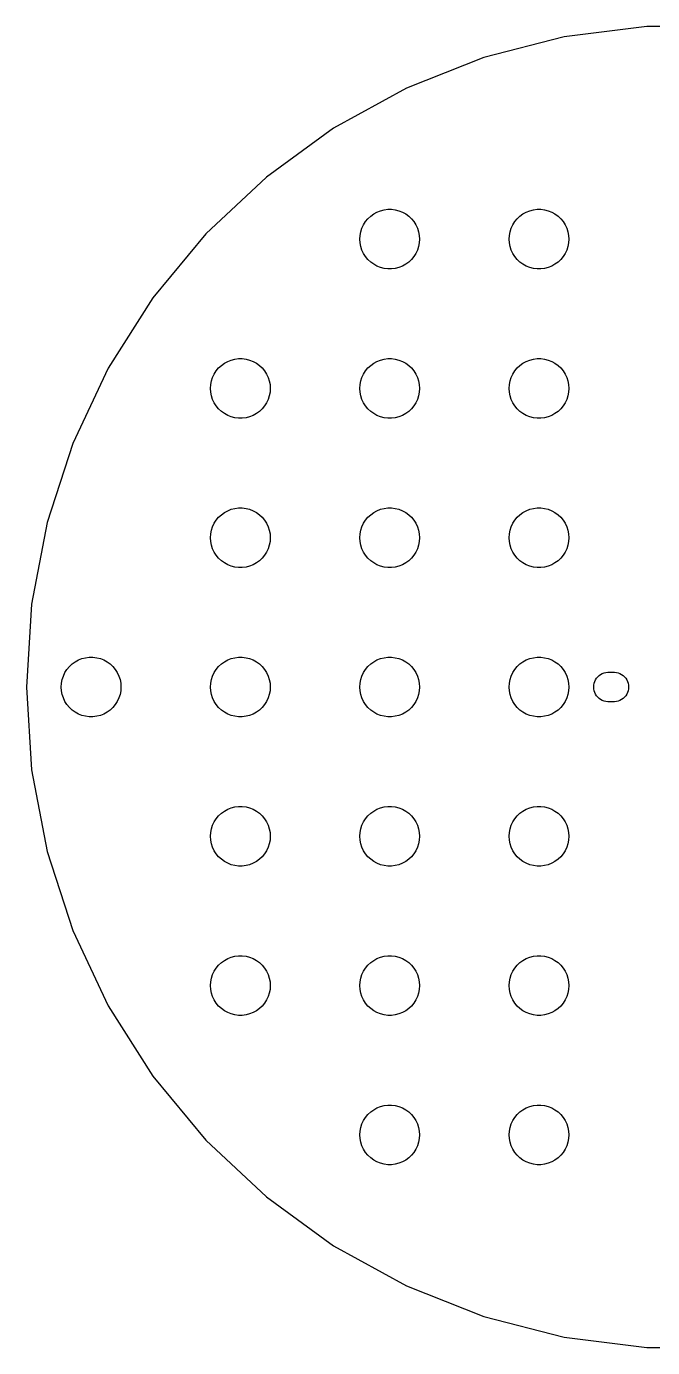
# Model space of a CAD drawing. Header units: metres. Extents: x -66 to 66, y -66 to 66.
# Drawn here: x -66.5 to -3.6, y -66.4 to 66.4 of the extents above; entities that cross this region are included whole.
import ezdxf

# ---------------------------------------------------------------- set-up
doc = ezdxf.new("R2010")
doc.units = ezdxf.units.M

msp = doc.modelspace()

# ---------------------------------------------------------------- linework, layer by layer
for p, q in [((-4.17557, 66.3688), (-12.4608, 65.3221)), ((4.17557, 66.3688), (-4.17557, 66.3688)), ((-12.4608, 65.3221), (-20.5496, 63.2453)), ((-20.5496, 63.2453), (-28.3143, 60.171)), ((-28.3143, 60.171), (-35.6325, 56.1478)), ((-35.6325, 56.1478), (-42.3887, 51.2391)), ((-42.3887, 51.2391), (-48.4764, 45.5224)), ((-31.2773, 47.7145), (-30.927, 47.8532)), ((-30.927, 47.8532), (-30.5621, 47.9469)), ((-30.5621, 47.9469), (-30.1884, 47.9941)), ((-30.1884, 47.9941), (-29.8116, 47.9941)), ((-29.8116, 47.9941), (-29.4379, 47.9469)), ((-29.4379, 47.9469), (-29.0729, 47.8532)), ((-29.0729, 47.8532), (-28.7227, 47.7145)), ((-16.2773, 47.7145), (-15.927, 47.8532)), ((-15.927, 47.8532), (-15.5621, 47.9469)), ((-15.5621, 47.9469), (-15.1884, 47.9941)), ((-15.1884, 47.9941), (-14.8116, 47.9941)), ((-14.8116, 47.9941), (-14.4379, 47.9469)), ((-14.4379, 47.9469), (-14.0729, 47.8532)), ((-14.0729, 47.8532), (-13.7227, 47.7145)), ((-32.6289, 46.4453), (-32.427, 46.7634)), ((-32.427, 46.7634), (-32.1869, 47.0536)), ((-32.1869, 47.0536), (-31.9123, 47.3115)), ((-31.9123, 47.3115), (-31.6075, 47.533)), ((-31.6075, 47.533), (-31.2773, 47.7145)), ((-28.7227, 47.7145), (-28.3925, 47.533)), ((-28.3925, 47.533), (-28.0877, 47.3115)), ((-28.0877, 47.3115), (-27.8131, 47.0536)), ((-27.8131, 47.0536), (-27.5729, 46.7634)), ((-27.5729, 46.7634), (-27.3711, 46.4453)), ((-17.6289, 46.4453), (-17.427, 46.7634)), ((-17.427, 46.7634), (-17.1869, 47.0536)), ((-17.1869, 47.0536), (-16.9123, 47.3115)), ((-16.9123, 47.3115), (-16.6075, 47.533)), ((-16.6075, 47.533), (-16.2773, 47.7145)), ((-13.7227, 47.7145), (-13.3925, 47.533)), ((-13.3925, 47.533), (-13.0877, 47.3115)), ((-13.0877, 47.3115), (-12.8131, 47.0536)), ((-12.8131, 47.0536), (-12.5729, 46.7634)), ((-12.5729, 46.7634), (-12.3711, 46.4453)), ((-48.4764, 45.5224), (-53.7996, 39.0877)), ((-33, 45), (-32.9763, 45.376)), ((-32.9763, 45.376), (-32.9057, 45.7461)), ((-32.9057, 45.7461), (-32.7893, 46.1044)), ((-32.7893, 46.1044), (-32.6289, 46.4453)), ((-27.3711, 46.4453), (-27.2107, 46.1044)), ((-27.2107, 46.1044), (-27.0942, 45.7461)), ((-27.0942, 45.7461), (-27.0237, 45.376)), ((-27.0237, 45.376), (-27, 45)), ((-18, 45), (-17.9763, 45.376)), ((-17.9763, 45.376), (-17.9057, 45.7461)), ((-17.9057, 45.7461), (-17.7893, 46.1044)), ((-17.7893, 46.1044), (-17.6289, 46.4453)), ((-12.3711, 46.4453), (-12.2107, 46.1044)), ((-12.2107, 46.1044), (-12.0942, 45.7461)), ((-12.0942, 45.7461), (-12.0237, 45.376)), ((-12.0237, 45.376), (-12, 45)), ((-32.9763, 44.624), (-33, 45)), ((-32.9057, 44.2539), (-32.9763, 44.624)), ((-32.7893, 43.8956), (-32.9057, 44.2539)), ((-32.6289, 43.5547), (-32.7893, 43.8956)), ((-27.2107, 43.8956), (-27.3711, 43.5547)), ((-27.0942, 44.2539), (-27.2107, 43.8956)), ((-27.0237, 44.624), (-27.0942, 44.2539)), ((-27, 45), (-27.0237, 44.624)), ((-17.9763, 44.624), (-18, 45)), ((-17.9057, 44.2539), (-17.9763, 44.624)), ((-17.7893, 43.8956), (-17.9057, 44.2539)), ((-17.6289, 43.5547), (-17.7893, 43.8956)), ((-12.2107, 43.8956), (-12.3711, 43.5547)), ((-12.0942, 44.2539), (-12.2107, 43.8956)), ((-12.0237, 44.624), (-12.0942, 44.2539)), ((-12, 45), (-12.0237, 44.624)), ((-32.427, 43.2366), (-32.6289, 43.5547)), ((-32.1869, 42.9464), (-32.427, 43.2366)), ((-31.9123, 42.6885), (-32.1869, 42.9464)), ((-31.6075, 42.467), (-31.9123, 42.6885)), ((-28.0877, 42.6885), (-28.3925, 42.467)), ((-27.8131, 42.9464), (-28.0877, 42.6885)), ((-27.5729, 43.2366), (-27.8131, 42.9464)), ((-27.3711, 43.5547), (-27.5729, 43.2366)), ((-17.427, 43.2366), (-17.6289, 43.5547)), ((-17.1869, 42.9464), (-17.427, 43.2366)), ((-16.9123, 42.6885), (-17.1869, 42.9464)), ((-16.6075, 42.467), (-16.9123, 42.6885)), ((-13.0877, 42.6885), (-13.3925, 42.467)), ((-12.8131, 42.9464), (-13.0877, 42.6885)), ((-12.5729, 43.2366), (-12.8131, 42.9464)), ((-12.3711, 43.5547), (-12.5729, 43.2366)), ((-31.2773, 42.2855), (-31.6075, 42.467)), ((-30.927, 42.1468), (-31.2773, 42.2855)), ((-30.5621, 42.0531), (-30.927, 42.1468)), ((-30.1884, 42.0059), (-30.5621, 42.0531)), ((-29.8116, 42.0059), (-30.1884, 42.0059)), ((-29.4379, 42.0531), (-29.8116, 42.0059)), ((-29.0729, 42.1468), (-29.4379, 42.0531)), ((-28.7227, 42.2855), (-29.0729, 42.1468)), ((-28.3925, 42.467), (-28.7227, 42.2855)), ((-16.2773, 42.2855), (-16.6075, 42.467)), ((-15.927, 42.1468), (-16.2773, 42.2855)), ((-15.5621, 42.0531), (-15.927, 42.1468)), ((-15.1884, 42.0059), (-15.5621, 42.0531)), ((-14.8116, 42.0059), (-15.1884, 42.0059)), ((-14.4379, 42.0531), (-14.8116, 42.0059)), ((-14.0729, 42.1468), (-14.4379, 42.0531)), ((-13.7227, 42.2855), (-14.0729, 42.1468)), ((-13.3925, 42.467), (-13.7227, 42.2855)), ((-53.7996, 39.0877), (-58.2744, 32.0366)), ((-58.2744, 32.0366), (-61.8301, 24.4803)), ((-47.427, 31.7634), (-47.1869, 32.0536)), ((-47.1869, 32.0536), (-46.9123, 32.3115)), ((-46.9123, 32.3115), (-46.6075, 32.533)), ((-46.6075, 32.533), (-46.2773, 32.7145)), ((-46.2773, 32.7145), (-45.927, 32.8532)), ((-45.927, 32.8532), (-45.5621, 32.9469)), ((-45.5621, 32.9469), (-45.1884, 32.9941)), ((-45.1884, 32.9941), (-44.8116, 32.9941)), ((-44.8116, 32.9941), (-44.4379, 32.9469)), ((-44.4379, 32.9469), (-44.0729, 32.8532)), ((-44.0729, 32.8532), (-43.7227, 32.7145)), ((-43.7227, 32.7145), (-43.3925, 32.533)), ((-43.3925, 32.533), (-43.0877, 32.3115)), ((-43.0877, 32.3115), (-42.8131, 32.0536)), ((-42.8131, 32.0536), (-42.5729, 31.7634)), ((-32.427, 31.7634), (-32.1869, 32.0536)), ((-32.1869, 32.0536), (-31.9123, 32.3115)), ((-31.9123, 32.3115), (-31.6075, 32.533)), ((-31.6075, 32.533), (-31.2773, 32.7145)), ((-31.2773, 32.7145), (-30.927, 32.8532)), ((-30.927, 32.8532), (-30.5621, 32.9469)), ((-30.5621, 32.9469), (-30.1884, 32.9941)), ((-30.1884, 32.9941), (-29.8116, 32.9941)), ((-29.8116, 32.9941), (-29.4379, 32.9469)), ((-29.4379, 32.9469), (-29.0729, 32.8532)), ((-29.0729, 32.8532), (-28.7227, 32.7145)), ((-28.7227, 32.7145), (-28.3925, 32.533)), ((-28.3925, 32.533), (-28.0877, 32.3115)), ((-28.0877, 32.3115), (-27.8131, 32.0536)), ((-27.8131, 32.0536), (-27.5729, 31.7634)), ((-17.427, 31.7634), (-17.1869, 32.0536)), ((-17.1869, 32.0536), (-16.9123, 32.3115)), ((-16.9123, 32.3115), (-16.6075, 32.533)), ((-16.6075, 32.533), (-16.2773, 32.7145)), ((-16.2773, 32.7145), (-15.927, 32.8532)), ((-15.927, 32.8532), (-15.5621, 32.9469)), ((-15.5621, 32.9469), (-15.1884, 32.9941)), ((-15.1884, 32.9941), (-14.8116, 32.9941)), ((-14.8116, 32.9941), (-14.4379, 32.9469)), ((-14.4379, 32.9469), (-14.0729, 32.8532)), ((-14.0729, 32.8532), (-13.7227, 32.7145)), ((-13.7227, 32.7145), (-13.3925, 32.533)), ((-13.3925, 32.533), (-13.0877, 32.3115)), ((-13.0877, 32.3115), (-12.8131, 32.0536)), ((-12.8131, 32.0536), (-12.5729, 31.7634)), ((-47.9763, 30.376), (-47.9057, 30.7461)), ((-47.9057, 30.7461), (-47.7893, 31.1044)), ((-47.7893, 31.1044), (-47.6289, 31.4453)), ((-47.6289, 31.4453), (-47.427, 31.7634)), ((-42.5729, 31.7634), (-42.3711, 31.4453)), ((-42.3711, 31.4453), (-42.2107, 31.1044)), ((-42.2107, 31.1044), (-42.0942, 30.7461)), ((-42.0942, 30.7461), (-42.0237, 30.376)), ((-32.9763, 30.376), (-32.9057, 30.7461)), ((-32.9057, 30.7461), (-32.7893, 31.1044)), ((-32.7893, 31.1044), (-32.6289, 31.4453)), ((-32.6289, 31.4453), (-32.427, 31.7634)), ((-27.5729, 31.7634), (-27.3711, 31.4453)), ((-27.3711, 31.4453), (-27.2107, 31.1044)), ((-27.2107, 31.1044), (-27.0942, 30.7461)), ((-27.0942, 30.7461), (-27.0237, 30.376)), ((-17.9763, 30.376), (-17.9057, 30.7461)), ((-17.9057, 30.7461), (-17.7893, 31.1044)), ((-17.7893, 31.1044), (-17.6289, 31.4453)), ((-17.6289, 31.4453), (-17.427, 31.7634)), ((-12.5729, 31.7634), (-12.3711, 31.4453)), ((-12.3711, 31.4453), (-12.2107, 31.1044)), ((-12.2107, 31.1044), (-12.0942, 30.7461)), ((-12.0942, 30.7461), (-12.0237, 30.376)), ((-48, 30), (-47.9763, 30.376)), ((-47.9763, 29.624), (-48, 30)), ((-47.9057, 29.2539), (-47.9763, 29.624)), ((-47.7893, 28.8956), (-47.9057, 29.2539)), ((-42.0942, 29.2539), (-42.2107, 28.8956)), ((-42.0237, 29.624), (-42.0942, 29.2539)), ((-42.0237, 30.376), (-42, 30)), ((-42, 30), (-42.0237, 29.624)), ((-33, 30), (-32.9763, 30.376)), ((-32.9763, 29.624), (-33, 30)), ((-32.9057, 29.2539), (-32.9763, 29.624)), ((-32.7893, 28.8956), (-32.9057, 29.2539)), ((-27.0942, 29.2539), (-27.2107, 28.8956)), ((-27.0237, 29.624), (-27.0942, 29.2539)), ((-27.0237, 30.376), (-27, 30)), ((-27, 30), (-27.0237, 29.624)), ((-18, 30), (-17.9763, 30.376)), ((-17.9763, 29.624), (-18, 30)), ((-17.9057, 29.2539), (-17.9763, 29.624)), ((-17.7893, 28.8956), (-17.9057, 29.2539)), ((-12.0942, 29.2539), (-12.2107, 28.8956)), ((-12.0237, 29.624), (-12.0942, 29.2539)), ((-12.0237, 30.376), (-12, 30)), ((-12, 30), (-12.0237, 29.624)), ((-47.6289, 28.5547), (-47.7893, 28.8956)), ((-47.427, 28.2366), (-47.6289, 28.5547)), ((-47.1869, 27.9464), (-47.427, 28.2366)), ((-46.9123, 27.6884), (-47.1869, 27.9464)), ((-42.8131, 27.9464), (-43.0877, 27.6884)), ((-42.5729, 28.2366), (-42.8131, 27.9464)), ((-42.3711, 28.5547), (-42.5729, 28.2366)), ((-42.2107, 28.8956), (-42.3711, 28.5547)), ((-32.6289, 28.5547), (-32.7893, 28.8956)), ((-32.427, 28.2366), (-32.6289, 28.5547)), ((-32.1869, 27.9464), (-32.427, 28.2366)), ((-31.9123, 27.6884), (-32.1869, 27.9464)), ((-27.8131, 27.9464), (-28.0877, 27.6884)), ((-27.5729, 28.2366), (-27.8131, 27.9464)), ((-27.3711, 28.5547), (-27.5729, 28.2366)), ((-27.2107, 28.8956), (-27.3711, 28.5547)), ((-17.6289, 28.5547), (-17.7893, 28.8956)), ((-17.427, 28.2366), (-17.6289, 28.5547)), ((-17.1869, 27.9464), (-17.427, 28.2366)), ((-16.9123, 27.6884), (-17.1869, 27.9464)), ((-12.8131, 27.9464), (-13.0877, 27.6884)), ((-12.5729, 28.2366), (-12.8131, 27.9464)), ((-12.3711, 28.5547), (-12.5729, 28.2366)), ((-12.2107, 28.8956), (-12.3711, 28.5547)), ((-46.6075, 27.467), (-46.9123, 27.6884)), ((-46.2773, 27.2855), (-46.6075, 27.467)), ((-45.927, 27.1468), (-46.2773, 27.2855)), ((-45.5621, 27.0531), (-45.927, 27.1468)), ((-45.1884, 27.0059), (-45.5621, 27.0531)), ((-44.8116, 27.0059), (-45.1884, 27.0059)), ((-44.4379, 27.0531), (-44.8116, 27.0059)), ((-44.0729, 27.1468), (-44.4379, 27.0531)), ((-43.7227, 27.2855), (-44.0729, 27.1468)), ((-43.3925, 27.467), (-43.7227, 27.2855)), ((-43.0877, 27.6884), (-43.3925, 27.467)), ((-31.6075, 27.467), (-31.9123, 27.6884)), ((-31.2773, 27.2855), (-31.6075, 27.467)), ((-30.927, 27.1468), (-31.2773, 27.2855)), ((-30.5621, 27.0531), (-30.927, 27.1468)), ((-30.1884, 27.0059), (-30.5621, 27.0531)), ((-29.8116, 27.0059), (-30.1884, 27.0059)), ((-29.4379, 27.0531), (-29.8116, 27.0059)), ((-29.0729, 27.1468), (-29.4379, 27.0531)), ((-28.7227, 27.2855), (-29.0729, 27.1468)), ((-28.3925, 27.467), (-28.7227, 27.2855)), ((-28.0877, 27.6884), (-28.3925, 27.467)), ((-16.6075, 27.467), (-16.9123, 27.6884)), ((-16.2773, 27.2855), (-16.6075, 27.467)), ((-15.927, 27.1468), (-16.2773, 27.2855)), ((-15.5621, 27.0531), (-15.927, 27.1468)), ((-15.1884, 27.0059), (-15.5621, 27.0531)), ((-14.8116, 27.0059), (-15.1884, 27.0059)), ((-14.4379, 27.0531), (-14.8116, 27.0059)), ((-14.0729, 27.1468), (-14.4379, 27.0531)), ((-13.7227, 27.2855), (-14.0729, 27.1468)), ((-13.3925, 27.467), (-13.7227, 27.2855)), ((-13.0877, 27.6884), (-13.3925, 27.467)), ((-61.8301, 24.4803), (-64.4108, 16.5379)), ((-47.1869, 17.0536), (-46.9123, 17.3115)), ((-46.9123, 17.3115), (-46.6075, 17.533)), ((-46.6075, 17.533), (-46.2773, 17.7145)), ((-46.2773, 17.7145), (-45.927, 17.8532)), ((-45.927, 17.8532), (-45.5621, 17.9469)), ((-45.5621, 17.9469), (-45.1884, 17.9941)), ((-45.1884, 17.9941), (-44.8116, 17.9941)), ((-44.8116, 17.9941), (-44.4379, 17.9469)), ((-44.4379, 17.9469), (-44.0729, 17.8532)), ((-44.0729, 17.8532), (-43.7227, 17.7145)), ((-43.7227, 17.7145), (-43.3925, 17.533)), ((-43.3925, 17.533), (-43.0877, 17.3115)), ((-43.0877, 17.3115), (-42.8131, 17.0536)), ((-32.1869, 17.0536), (-31.9123, 17.3115)), ((-31.9123, 17.3115), (-31.6075, 17.533)), ((-31.6075, 17.533), (-31.2773, 17.7145)), ((-31.2773, 17.7145), (-30.927, 17.8532)), ((-30.927, 17.8532), (-30.5621, 17.9469)), ((-30.5621, 17.9469), (-30.1884, 17.9941)), ((-30.1884, 17.9941), (-29.8116, 17.9941)), ((-29.8116, 17.9941), (-29.4379, 17.9469)), ((-29.4379, 17.9469), (-29.0729, 17.8532)), ((-29.0729, 17.8532), (-28.7227, 17.7145)), ((-28.7227, 17.7145), (-28.3925, 17.533)), ((-28.3925, 17.533), (-28.0877, 17.3115)), ((-28.0877, 17.3115), (-27.8131, 17.0536)), ((-17.1869, 17.0536), (-16.9123, 17.3115)), ((-16.9123, 17.3115), (-16.6075, 17.533)), ((-16.6075, 17.533), (-16.2773, 17.7145)), ((-16.2773, 17.7145), (-15.927, 17.8532)), ((-15.927, 17.8532), (-15.5621, 17.9469)), ((-15.5621, 17.9469), (-15.1884, 17.9941)), ((-15.1884, 17.9941), (-14.8116, 17.9941)), ((-14.8116, 17.9941), (-14.4379, 17.9469)), ((-14.4379, 17.9469), (-14.0729, 17.8532)), ((-14.0729, 17.8532), (-13.7227, 17.7145)), ((-13.7227, 17.7145), (-13.3925, 17.533)), ((-13.3925, 17.533), (-13.0877, 17.3115)), ((-13.0877, 17.3115), (-12.8131, 17.0536)), ((-64.4108, 16.5379), (-65.9756, 8.33466)), ((-47.9057, 15.7461), (-47.7893, 16.1044)), ((-47.7893, 16.1044), (-47.6289, 16.4453)), ((-47.6289, 16.4453), (-47.427, 16.7634)), ((-47.427, 16.7634), (-47.1869, 17.0536)), ((-42.8131, 17.0536), (-42.5729, 16.7634)), ((-42.5729, 16.7634), (-42.3711, 16.4453)), ((-42.3711, 16.4453), (-42.2107, 16.1044)), ((-42.2107, 16.1044), (-42.0942, 15.7461)), ((-32.9057, 15.7461), (-32.7893, 16.1044)), ((-32.7893, 16.1044), (-32.6289, 16.4453)), ((-32.6289, 16.4453), (-32.427, 16.7634)), ((-32.427, 16.7634), (-32.1869, 17.0536)), ((-27.8131, 17.0536), (-27.5729, 16.7634)), ((-27.5729, 16.7634), (-27.3711, 16.4453)), ((-27.3711, 16.4453), (-27.2107, 16.1044)), ((-27.2107, 16.1044), (-27.0942, 15.7461)), ((-17.9057, 15.7461), (-17.7893, 16.1044)), ((-17.7893, 16.1044), (-17.6289, 16.4453)), ((-17.6289, 16.4453), (-17.427, 16.7634)), ((-17.427, 16.7634), (-17.1869, 17.0536)), ((-12.8131, 17.0536), (-12.5729, 16.7634)), ((-12.5729, 16.7634), (-12.3711, 16.4453)), ((-12.3711, 16.4453), (-12.2107, 16.1044)), ((-12.2107, 16.1044), (-12.0942, 15.7461)), ((-48, 15), (-47.9763, 15.376)), ((-47.9763, 14.624), (-48, 15)), ((-47.9763, 15.376), (-47.9057, 15.7461)), ((-47.9057, 14.2539), (-47.9763, 14.624)), ((-42.0942, 15.7461), (-42.0237, 15.376)), ((-42.0237, 14.624), (-42.0942, 14.2539)), ((-42.0237, 15.376), (-42, 15)), ((-42, 15), (-42.0237, 14.624)), ((-33, 15), (-32.9763, 15.376)), ((-32.9763, 14.624), (-33, 15)), ((-32.9763, 15.376), (-32.9057, 15.7461)), ((-32.9057, 14.2539), (-32.9763, 14.624)), ((-27.0942, 15.7461), (-27.0237, 15.376)), ((-27.0237, 14.624), (-27.0942, 14.2539)), ((-27.0237, 15.376), (-27, 15)), ((-27, 15), (-27.0237, 14.624)), ((-18, 15), (-17.9763, 15.376)), ((-17.9763, 14.624), (-18, 15)), ((-17.9763, 15.376), (-17.9057, 15.7461)), ((-17.9057, 14.2539), (-17.9763, 14.624)), ((-12.0942, 15.7461), (-12.0237, 15.376)), ((-12.0237, 14.624), (-12.0942, 14.2539)), ((-12.0237, 15.376), (-12, 15)), ((-12, 15), (-12.0237, 14.624)), ((-47.7893, 13.8956), (-47.9057, 14.2539)), ((-47.6289, 13.5547), (-47.7893, 13.8956)), ((-47.427, 13.2366), (-47.6289, 13.5547)), ((-42.3711, 13.5547), (-42.5729, 13.2366)), ((-42.2107, 13.8956), (-42.3711, 13.5547)), ((-42.0942, 14.2539), (-42.2107, 13.8956)), ((-32.7893, 13.8956), (-32.9057, 14.2539)), ((-32.6289, 13.5547), (-32.7893, 13.8956)), ((-32.427, 13.2366), (-32.6289, 13.5547)), ((-27.3711, 13.5547), (-27.5729, 13.2366)), ((-27.2107, 13.8956), (-27.3711, 13.5547)), ((-27.0942, 14.2539), (-27.2107, 13.8956)), ((-17.7893, 13.8956), (-17.9057, 14.2539)), ((-17.6289, 13.5547), (-17.7893, 13.8956)), ((-17.427, 13.2366), (-17.6289, 13.5547)), ((-12.3711, 13.5547), (-12.5729, 13.2366)), ((-12.2107, 13.8956), (-12.3711, 13.5547)), ((-12.0942, 14.2539), (-12.2107, 13.8956)), ((-47.1869, 12.9464), (-47.427, 13.2366)), ((-46.9123, 12.6884), (-47.1869, 12.9464)), ((-46.6075, 12.467), (-46.9123, 12.6884)), ((-46.2773, 12.2855), (-46.6075, 12.467)), ((-45.927, 12.1468), (-46.2773, 12.2855)), ((-45.5621, 12.0531), (-45.927, 12.1468)), ((-45.1884, 12.0059), (-45.5621, 12.0531)), ((-44.8116, 12.0059), (-45.1884, 12.0059)), ((-44.4379, 12.0531), (-44.8116, 12.0059)), ((-44.0729, 12.1468), (-44.4379, 12.0531)), ((-43.7227, 12.2855), (-44.0729, 12.1468)), ((-43.3925, 12.467), (-43.7227, 12.2855)), ((-43.0877, 12.6884), (-43.3925, 12.467)), ((-42.8131, 12.9464), (-43.0877, 12.6884)), ((-42.5729, 13.2366), (-42.8131, 12.9464)), ((-32.1869, 12.9464), (-32.427, 13.2366)), ((-31.9123, 12.6884), (-32.1869, 12.9464)), ((-31.6075, 12.467), (-31.9123, 12.6884)), ((-31.2773, 12.2855), (-31.6075, 12.467)), ((-30.927, 12.1468), (-31.2773, 12.2855)), ((-30.5621, 12.0531), (-30.927, 12.1468)), ((-30.1884, 12.0059), (-30.5621, 12.0531)), ((-29.8116, 12.0059), (-30.1884, 12.0059)), ((-29.4379, 12.0531), (-29.8116, 12.0059)), ((-29.0729, 12.1468), (-29.4379, 12.0531)), ((-28.7227, 12.2855), (-29.0729, 12.1468)), ((-28.3925, 12.467), (-28.7227, 12.2855)), ((-28.0877, 12.6884), (-28.3925, 12.467)), ((-27.8131, 12.9464), (-28.0877, 12.6884)), ((-27.5729, 13.2366), (-27.8131, 12.9464)), ((-17.1869, 12.9464), (-17.427, 13.2366)), ((-16.9123, 12.6884), (-17.1869, 12.9464)), ((-16.6075, 12.467), (-16.9123, 12.6884)), ((-16.2773, 12.2855), (-16.6075, 12.467)), ((-15.927, 12.1468), (-16.2773, 12.2855)), ((-15.5621, 12.0531), (-15.927, 12.1468)), ((-15.1884, 12.0059), (-15.5621, 12.0531)), ((-14.8116, 12.0059), (-15.1884, 12.0059)), ((-14.4379, 12.0531), (-14.8116, 12.0059)), ((-14.0729, 12.1468), (-14.4379, 12.0531)), ((-13.7227, 12.2855), (-14.0729, 12.1468)), ((-13.3925, 12.467), (-13.7227, 12.2855)), ((-13.0877, 12.6884), (-13.3925, 12.467)), ((-12.8131, 12.9464), (-13.0877, 12.6884)), ((-12.5729, 13.2366), (-12.8131, 12.9464)), ((-65.9756, 8.33466), (-66.5, 0)), ((-61.6075, 2.53297), (-61.2773, 2.71448)), ((-61.2773, 2.71448), (-60.927, 2.85316)), ((-60.927, 2.85316), (-60.5621, 2.94685)), ((-60.5621, 2.94685), (-60.1884, 2.99408)), ((-60.1884, 2.99408), (-59.8116, 2.99408)), ((-59.8116, 2.99408), (-59.4379, 2.94685)), ((-59.4379, 2.94685), (-59.0729, 2.85316)), ((-59.0729, 2.85316), (-58.7227, 2.71448)), ((-58.7227, 2.71448), (-58.3925, 2.53297)), ((-46.6075, 2.53297), (-46.2773, 2.71448)), ((-46.2773, 2.71448), (-45.927, 2.85316)), ((-45.927, 2.85316), (-45.5621, 2.94685)), ((-45.5621, 2.94685), (-45.1884, 2.99408)), ((-45.1884, 2.99408), (-44.8116, 2.99408)), ((-44.8116, 2.99408), (-44.4379, 2.94685)), ((-44.4379, 2.94685), (-44.0729, 2.85316)), ((-44.0729, 2.85316), (-43.7227, 2.71448)), ((-43.7227, 2.71448), (-43.3925, 2.53297)), ((-31.6075, 2.53297), (-31.2773, 2.71448)), ((-31.2773, 2.71448), (-30.927, 2.85316)), ((-30.927, 2.85316), (-30.5621, 2.94685)), ((-30.5621, 2.94685), (-30.1884, 2.99408)), ((-30.1884, 2.99408), (-29.8116, 2.99408)), ((-29.8116, 2.99408), (-29.4379, 2.94685)), ((-29.4379, 2.94685), (-29.0729, 2.85316)), ((-29.0729, 2.85316), (-28.7227, 2.71448)), ((-28.7227, 2.71448), (-28.3925, 2.53297)), ((-16.6075, 2.53297), (-16.2773, 2.71448)), ((-16.2773, 2.71448), (-15.927, 2.85316)), ((-15.927, 2.85316), (-15.5621, 2.94685)), ((-15.5621, 2.94685), (-15.1884, 2.99408)), ((-15.1884, 2.99408), (-14.8116, 2.99408)), ((-14.8116, 2.99408), (-14.4379, 2.94685)), ((-14.4379, 2.94685), (-14.0729, 2.85316)), ((-14.0729, 2.85316), (-13.7227, 2.71448)), ((-13.7227, 2.71448), (-13.3925, 2.53297)), ((-62.7893, 1.10437), (-62.6289, 1.44525)), ((-62.6289, 1.44525), (-62.427, 1.76335)), ((-62.427, 1.76335), (-62.1869, 2.05363)), ((-62.1869, 2.05363), (-61.9123, 2.31154)), ((-61.9123, 2.31154), (-61.6075, 2.53297)), ((-58.3925, 2.53297), (-58.0877, 2.31154)), ((-58.0877, 2.31154), (-57.8131, 2.05363)), ((-57.8131, 2.05363), (-57.5729, 1.76335)), ((-57.5729, 1.76335), (-57.3711, 1.44525)), ((-57.3711, 1.44525), (-57.2107, 1.10437)), ((-47.7893, 1.10437), (-47.6289, 1.44525)), ((-47.6289, 1.44525), (-47.427, 1.76335)), ((-47.427, 1.76335), (-47.1869, 2.05363)), ((-47.1869, 2.05363), (-46.9123, 2.31154)), ((-46.9123, 2.31154), (-46.6075, 2.53297)), ((-43.3925, 2.53297), (-43.0877, 2.31154)), ((-43.0877, 2.31154), (-42.8131, 2.05363)), ((-42.8131, 2.05363), (-42.5729, 1.76335)), ((-42.5729, 1.76335), (-42.3711, 1.44525)), ((-42.3711, 1.44525), (-42.2107, 1.10437)), ((-32.7893, 1.10437), (-32.6289, 1.44525)), ((-32.6289, 1.44525), (-32.427, 1.76335)), ((-32.427, 1.76335), (-32.1869, 2.05363)), ((-32.1869, 2.05363), (-31.9123, 2.31154)), ((-31.9123, 2.31154), (-31.6075, 2.53297)), ((-28.3925, 2.53297), (-28.0877, 2.31154)), ((-28.0877, 2.31154), (-27.8131, 2.05363)), ((-27.8131, 2.05363), (-27.5729, 1.76335)), ((-27.5729, 1.76335), (-27.3711, 1.44525)), ((-27.3711, 1.44525), (-27.2107, 1.10437)), ((-17.7893, 1.10437), (-17.6289, 1.44525)), ((-17.6289, 1.44525), (-17.427, 1.76335)), ((-17.427, 1.76335), (-17.1869, 2.05363)), ((-17.1869, 2.05363), (-16.9123, 2.31154)), ((-16.9123, 2.31154), (-16.6075, 2.53297)), ((-13.3925, 2.53297), (-13.0877, 2.31154)), ((-13.0877, 2.31154), (-12.8131, 2.05363)), ((-12.8131, 2.05363), (-12.5729, 1.76335)), ((-12.5729, 1.76335), (-12.3711, 1.44525)), ((-12.3711, 1.44525), (-12.2107, 1.10437)), ((-8.80373, 1.26648), (-8.63866, 1.35724)), ((-8.63866, 1.35724), (-8.46352, 1.42657)), ((-8.46352, 1.42657), (-8.28107, 1.47342)), ((-8.28107, 1.47342), (-8.09418, 1.49704)), ((-8.09418, 1.49704), (-7.40581, 1.49704)), ((-7.40581, 1.49704), (-7.21892, 1.47342)), ((-7.21892, 1.47342), (-7.03647, 1.42657)), ((-7.03647, 1.42657), (-6.86133, 1.35724)), ((-6.86133, 1.35724), (-6.69626, 1.26648)), ((-66.5, 0), (-65.9756, -8.33466)), ((-63, 0), (-62.9763, 0.375992)), ((-62.9763, -0.375992), (-63, 0)), ((-62.9763, 0.375992), (-62.9057, 0.746063)), ((-62.9057, 0.746063), (-62.7893, 1.10437)), ((-57.2107, 1.10437), (-57.0942, 0.746063)), ((-57.0942, 0.746063), (-57.0237, 0.375992)), ((-57.0237, 0.375992), (-57, 0)), ((-57, 0), (-57.0237, -0.375992)), ((-48, 0), (-47.9763, 0.375992)), ((-47.9763, -0.375992), (-48, 0)), ((-47.9763, 0.375992), (-47.9057, 0.746063)), ((-47.9057, 0.746063), (-47.7893, 1.10437)), ((-42.2107, 1.10437), (-42.0942, 0.746063)), ((-42.0942, 0.746063), (-42.0237, 0.375992)), ((-42.0237, 0.375992), (-42, 0)), ((-42, 0), (-42.0237, -0.375992)), ((-33, 0), (-32.9763, 0.375992)), ((-32.9763, -0.375992), (-33, 0)), ((-32.9763, 0.375992), (-32.9057, 0.746063)), ((-32.9057, 0.746063), (-32.7893, 1.10437)), ((-27.2107, 1.10437), (-27.0942, 0.746063)), ((-27.0942, 0.746063), (-27.0237, 0.375992)), ((-27.0237, 0.375992), (-27, 0)), ((-27, 0), (-27.0237, -0.375992)), ((-18, 0), (-17.9763, 0.375992)), ((-17.9763, -0.375992), (-18, 0)), ((-17.9763, 0.375992), (-17.9057, 0.746063)), ((-17.9057, 0.746063), (-17.7893, 1.10437)), ((-12.2107, 1.10437), (-12.0942, 0.746063)), ((-12.0942, 0.746063), (-12.0237, 0.375992)), ((-12.0237, 0.375992), (-12, 0)), ((-12, 0), (-12.0237, -0.375992)), ((-9.5, 0), (-9.48816, 0.187988)), ((-9.48816, -0.187988), (-9.5, 0)), ((-9.48816, 0.187988), (-9.45287, 0.373032)), ((-9.45287, 0.373032), (-9.39465, 0.552185)), ((-9.39465, 0.552185), (-9.31445, 0.722626)), ((-9.31445, 0.722626), (-9.21352, 0.881668)), ((-9.21352, 0.881668), (-9.09344, 1.02681)), ((-9.09344, 1.02681), (-8.95613, 1.15576)), ((-8.95613, 1.15576), (-8.80373, 1.26648)), ((-6.69626, 1.26648), (-6.54385, 1.15576)), ((-6.54385, 1.15576), (-6.40654, 1.02681)), ((-6.40654, 1.02681), (-6.28647, 0.881668)), ((-6.28647, 0.881668), (-6.18553, 0.722626)), ((-6.18553, 0.722626), (-6.10533, 0.552185)), ((-6.10533, 0.552185), (-6.04712, 0.373032)), ((-6.04712, 0.373032), (-6.01183, 0.187988)), ((-6.01183, 0.187988), (-6, 0)), ((-6, 0), (-6.01183, -0.187988)), ((-62.9057, -0.746063), (-62.9763, -0.375992)), ((-62.7893, -1.10437), (-62.9057, -0.746063)), ((-62.6289, -1.44525), (-62.7893, -1.10437)), ((-57.2107, -1.10437), (-57.3711, -1.44525)), ((-57.0942, -0.746063), (-57.2107, -1.10437)), ((-57.0237, -0.375992), (-57.0942, -0.746063)), ((-47.9057, -0.746063), (-47.9763, -0.375992)), ((-47.7893, -1.10437), (-47.9057, -0.746063)), ((-47.6289, -1.44525), (-47.7893, -1.10437)), ((-42.2107, -1.10437), (-42.3711, -1.44525)), ((-42.0942, -0.746063), (-42.2107, -1.10437)), ((-42.0237, -0.375992), (-42.0942, -0.746063)), ((-32.9057, -0.746063), (-32.9763, -0.375992)), ((-32.7893, -1.10437), (-32.9057, -0.746063)), ((-32.6289, -1.44525), (-32.7893, -1.10437)), ((-27.2107, -1.10437), (-27.3711, -1.44525)), ((-27.0942, -0.746063), (-27.2107, -1.10437)), ((-27.0237, -0.375992), (-27.0942, -0.746063)), ((-17.9057, -0.746063), (-17.9763, -0.375992)), ((-17.7893, -1.10437), (-17.9057, -0.746063)), ((-17.6289, -1.44525), (-17.7893, -1.10437)), ((-12.2107, -1.10437), (-12.3711, -1.44525)), ((-12.0942, -0.746063), (-12.2107, -1.10437)), ((-12.0237, -0.375992), (-12.0942, -0.746063)), ((-9.45287, -0.373032), (-9.48816, -0.187988)), ((-9.39465, -0.552185), (-9.45287, -0.373032)), ((-9.31445, -0.722626), (-9.39465, -0.552185)), ((-9.21352, -0.881668), (-9.31445, -0.722626)), ((-9.09344, -1.02681), (-9.21352, -0.881668)), ((-8.95613, -1.15576), (-9.09344, -1.02681)), ((-8.80373, -1.26648), (-8.95613, -1.15576)), ((-8.63866, -1.35724), (-8.80373, -1.26648)), ((-6.69626, -1.26648), (-6.86133, -1.35724)), ((-6.54385, -1.15576), (-6.69626, -1.26648)), ((-6.40654, -1.02681), (-6.54385, -1.15576)), ((-6.28647, -0.881668), (-6.40654, -1.02681)), ((-6.18553, -0.722626), (-6.28647, -0.881668)), ((-6.10533, -0.552185), (-6.18553, -0.722626)), ((-6.04712, -0.373032), (-6.10533, -0.552185)), ((-6.01183, -0.187988), (-6.04712, -0.373032)), ((-62.427, -1.76335), (-62.6289, -1.44525)), ((-62.1869, -2.05363), (-62.427, -1.76335)), ((-61.9123, -2.31154), (-62.1869, -2.05363)), ((-61.6075, -2.53297), (-61.9123, -2.31154)), ((-61.2773, -2.71448), (-61.6075, -2.53297)), ((-58.3925, -2.53297), (-58.7227, -2.71448)), ((-58.0877, -2.31154), (-58.3925, -2.53297)), ((-57.8131, -2.05363), (-58.0877, -2.31154)), ((-57.5729, -1.76335), (-57.8131, -2.05363)), ((-57.3711, -1.44525), (-57.5729, -1.76335)), ((-47.427, -1.76335), (-47.6289, -1.44525)), ((-47.1869, -2.05363), (-47.427, -1.76335)), ((-46.9123, -2.31154), (-47.1869, -2.05363)), ((-46.6075, -2.53297), (-46.9123, -2.31154)), ((-46.2773, -2.71448), (-46.6075, -2.53297)), ((-43.3925, -2.53297), (-43.7227, -2.71448)), ((-43.0877, -2.31154), (-43.3925, -2.53297)), ((-42.8131, -2.05363), (-43.0877, -2.31154)), ((-42.5729, -1.76335), (-42.8131, -2.05363)), ((-42.3711, -1.44525), (-42.5729, -1.76335)), ((-32.427, -1.76335), (-32.6289, -1.44525)), ((-32.1869, -2.05363), (-32.427, -1.76335)), ((-31.9123, -2.31154), (-32.1869, -2.05363)), ((-31.6075, -2.53297), (-31.9123, -2.31154)), ((-31.2773, -2.71448), (-31.6075, -2.53297)), ((-28.3925, -2.53297), (-28.7227, -2.71448)), ((-28.0877, -2.31154), (-28.3925, -2.53297)), ((-27.8131, -2.05363), (-28.0877, -2.31154)), ((-27.5729, -1.76335), (-27.8131, -2.05363)), ((-27.3711, -1.44525), (-27.5729, -1.76335)), ((-17.427, -1.76335), (-17.6289, -1.44525)), ((-17.1869, -2.05363), (-17.427, -1.76335)), ((-16.9123, -2.31154), (-17.1869, -2.05363)), ((-16.6075, -2.53297), (-16.9123, -2.31154)), ((-16.2773, -2.71448), (-16.6075, -2.53297)), ((-13.3925, -2.53297), (-13.7227, -2.71448)), ((-13.0877, -2.31154), (-13.3925, -2.53297)), ((-12.8131, -2.05363), (-13.0877, -2.31154)), ((-12.5729, -1.76335), (-12.8131, -2.05363)), ((-12.3711, -1.44525), (-12.5729, -1.76335)), ((-8.46352, -1.42657), (-8.63866, -1.35724)), ((-8.28107, -1.47342), (-8.46352, -1.42657)), ((-8.09418, -1.49704), (-8.28107, -1.47342)), ((-7.40581, -1.49704), (-8.09418, -1.49704)), ((-7.21892, -1.47342), (-7.40581, -1.49704)), ((-7.03647, -1.42657), (-7.21892, -1.47342)), ((-6.86133, -1.35724), (-7.03647, -1.42657)), ((-60.927, -2.85316), (-61.2773, -2.71448)), ((-60.5621, -2.94685), (-60.927, -2.85316)), ((-60.1884, -2.99408), (-60.5621, -2.94685)), ((-59.8116, -2.99408), (-60.1884, -2.99408)), ((-59.4379, -2.94685), (-59.8116, -2.99408)), ((-59.0729, -2.85316), (-59.4379, -2.94685)), ((-58.7227, -2.71448), (-59.0729, -2.85316)), ((-45.927, -2.85316), (-46.2773, -2.71448)), ((-45.5621, -2.94685), (-45.927, -2.85316)), ((-45.1884, -2.99408), (-45.5621, -2.94685)), ((-44.8116, -2.99408), (-45.1884, -2.99408)), ((-44.4379, -2.94685), (-44.8116, -2.99408)), ((-44.0729, -2.85316), (-44.4379, -2.94685)), ((-43.7227, -2.71448), (-44.0729, -2.85316)), ((-30.927, -2.85316), (-31.2773, -2.71448)), ((-30.5621, -2.94685), (-30.927, -2.85316)), ((-30.1884, -2.99408), (-30.5621, -2.94685)), ((-29.8116, -2.99408), (-30.1884, -2.99408)), ((-29.4379, -2.94685), (-29.8116, -2.99408)), ((-29.0729, -2.85316), (-29.4379, -2.94685)), ((-28.7227, -2.71448), (-29.0729, -2.85316)), ((-15.927, -2.85316), (-16.2773, -2.71448)), ((-15.5621, -2.94685), (-15.927, -2.85316)), ((-15.1884, -2.99408), (-15.5621, -2.94685)), ((-14.8116, -2.99408), (-15.1884, -2.99408)), ((-14.4379, -2.94685), (-14.8116, -2.99408)), ((-14.0729, -2.85316), (-14.4379, -2.94685)), ((-13.7227, -2.71448), (-14.0729, -2.85316)), ((-65.9756, -8.33466), (-64.4108, -16.5379)), ((-47.6289, -13.5547), (-47.427, -13.2366)), ((-47.427, -13.2366), (-47.1869, -12.9464)), ((-47.1869, -12.9464), (-46.9123, -12.6884)), ((-46.9123, -12.6884), (-46.6075, -12.467)), ((-46.6075, -12.467), (-46.2773, -12.2855)), ((-46.2773, -12.2855), (-45.927, -12.1468)), ((-45.927, -12.1468), (-45.5621, -12.0531)), ((-45.5621, -12.0531), (-45.1884, -12.0059)), ((-45.1884, -12.0059), (-44.8116, -12.0059)), ((-44.8116, -12.0059), (-44.4379, -12.0531)), ((-44.4379, -12.0531), (-44.0729, -12.1468)), ((-44.0729, -12.1468), (-43.7227, -12.2855)), ((-43.7227, -12.2855), (-43.3925, -12.467)), ((-43.3925, -12.467), (-43.0877, -12.6884)), ((-43.0877, -12.6884), (-42.8131, -12.9464)), ((-42.8131, -12.9464), (-42.5729, -13.2366)), ((-42.5729, -13.2366), (-42.3711, -13.5547)), ((-32.6289, -13.5547), (-32.427, -13.2366)), ((-32.427, -13.2366), (-32.1869, -12.9464)), ((-32.1869, -12.9464), (-31.9123, -12.6884)), ((-31.9123, -12.6884), (-31.6075, -12.467)), ((-31.6075, -12.467), (-31.2773, -12.2855)), ((-31.2773, -12.2855), (-30.927, -12.1468)), ((-30.927, -12.1468), (-30.5621, -12.0531)), ((-30.5621, -12.0531), (-30.1884, -12.0059)), ((-30.1884, -12.0059), (-29.8116, -12.0059)), ((-29.8116, -12.0059), (-29.4379, -12.0531)), ((-29.4379, -12.0531), (-29.0729, -12.1468)), ((-29.0729, -12.1468), (-28.7227, -12.2855)), ((-28.7227, -12.2855), (-28.3925, -12.467)), ((-28.3925, -12.467), (-28.0877, -12.6884)), ((-28.0877, -12.6884), (-27.8131, -12.9464)), ((-27.8131, -12.9464), (-27.5729, -13.2366)), ((-27.5729, -13.2366), (-27.3711, -13.5547)), ((-17.6289, -13.5547), (-17.427, -13.2366)), ((-17.427, -13.2366), (-17.1869, -12.9464)), ((-17.1869, -12.9464), (-16.9123, -12.6884)), ((-16.9123, -12.6884), (-16.6075, -12.467)), ((-16.6075, -12.467), (-16.2773, -12.2855)), ((-16.2773, -12.2855), (-15.927, -12.1468)), ((-15.927, -12.1468), (-15.5621, -12.0531)), ((-15.5621, -12.0531), (-15.1884, -12.0059)), ((-15.1884, -12.0059), (-14.8116, -12.0059)), ((-14.8116, -12.0059), (-14.4379, -12.0531)), ((-14.4379, -12.0531), (-14.0729, -12.1468)), ((-14.0729, -12.1468), (-13.7227, -12.2855)), ((-13.7227, -12.2855), (-13.3925, -12.467)), ((-13.3925, -12.467), (-13.0877, -12.6884)), ((-13.0877, -12.6884), (-12.8131, -12.9464)), ((-12.8131, -12.9464), (-12.5729, -13.2366)), ((-12.5729, -13.2366), (-12.3711, -13.5547)), ((-47.9763, -14.624), (-47.9057, -14.2539)), ((-47.9057, -14.2539), (-47.7893, -13.8956)), ((-47.7893, -13.8956), (-47.6289, -13.5547)), ((-42.3711, -13.5547), (-42.2107, -13.8956)), ((-42.2107, -13.8956), (-42.0942, -14.2539)), ((-42.0942, -14.2539), (-42.0237, -14.624)), ((-32.9763, -14.624), (-32.9057, -14.2539)), ((-32.9057, -14.2539), (-32.7893, -13.8956)), ((-32.7893, -13.8956), (-32.6289, -13.5547)), ((-27.3711, -13.5547), (-27.2107, -13.8956)), ((-27.2107, -13.8956), (-27.0942, -14.2539)), ((-27.0942, -14.2539), (-27.0237, -14.624)), ((-17.9763, -14.624), (-17.9057, -14.2539)), ((-17.9057, -14.2539), (-17.7893, -13.8956)), ((-17.7893, -13.8956), (-17.6289, -13.5547)), ((-12.3711, -13.5547), (-12.2107, -13.8956)), ((-12.2107, -13.8956), (-12.0942, -14.2539)), ((-12.0942, -14.2539), (-12.0237, -14.624)), ((-48, -15), (-47.9763, -14.624)), ((-47.9763, -15.376), (-48, -15)), ((-47.9057, -15.7461), (-47.9763, -15.376)), ((-47.7893, -16.1044), (-47.9057, -15.7461)), ((-42.0942, -15.7461), (-42.2107, -16.1044)), ((-42.0237, -15.376), (-42.0942, -15.7461)), ((-42.0237, -14.624), (-42, -15)), ((-42, -15), (-42.0237, -15.376)), ((-33, -15), (-32.9763, -14.624)), ((-32.9763, -15.376), (-33, -15)), ((-32.9057, -15.7461), (-32.9763, -15.376)), ((-32.7893, -16.1044), (-32.9057, -15.7461)), ((-27.0942, -15.7461), (-27.2107, -16.1044)), ((-27.0237, -15.376), (-27.0942, -15.7461)), ((-27.0237, -14.624), (-27, -15)), ((-27, -15), (-27.0237, -15.376)), ((-18, -15), (-17.9763, -14.624)), ((-17.9763, -15.376), (-18, -15)), ((-17.9057, -15.7461), (-17.9763, -15.376)), ((-17.7893, -16.1044), (-17.9057, -15.7461)), ((-12.0942, -15.7461), (-12.2107, -16.1044)), ((-12.0237, -15.376), (-12.0942, -15.7461)), ((-12.0237, -14.624), (-12, -15)), ((-12, -15), (-12.0237, -15.376)), ((-64.4108, -16.5379), (-61.8301, -24.4803)), ((-47.6289, -16.4453), (-47.7893, -16.1044)), ((-47.427, -16.7634), (-47.6289, -16.4453)), ((-47.1869, -17.0536), (-47.427, -16.7634)), ((-46.9123, -17.3115), (-47.1869, -17.0536)), ((-42.8131, -17.0536), (-43.0877, -17.3115)), ((-42.5729, -16.7634), (-42.8131, -17.0536)), ((-42.3711, -16.4453), (-42.5729, -16.7634)), ((-42.2107, -16.1044), (-42.3711, -16.4453)), ((-32.6289, -16.4453), (-32.7893, -16.1044)), ((-32.427, -16.7634), (-32.6289, -16.4453)), ((-32.1869, -17.0536), (-32.427, -16.7634)), ((-31.9123, -17.3115), (-32.1869, -17.0536)), ((-27.8131, -17.0536), (-28.0877, -17.3115)), ((-27.5729, -16.7634), (-27.8131, -17.0536)), ((-27.3711, -16.4453), (-27.5729, -16.7634)), ((-27.2107, -16.1044), (-27.3711, -16.4453)), ((-17.6289, -16.4453), (-17.7893, -16.1044)), ((-17.427, -16.7634), (-17.6289, -16.4453)), ((-17.1869, -17.0536), (-17.427, -16.7634)), ((-16.9123, -17.3115), (-17.1869, -17.0536)), ((-12.8131, -17.0536), (-13.0877, -17.3115)), ((-12.5729, -16.7634), (-12.8131, -17.0536)), ((-12.3711, -16.4453), (-12.5729, -16.7634)), ((-12.2107, -16.1044), (-12.3711, -16.4453)), ((-46.6075, -17.533), (-46.9123, -17.3115)), ((-46.2773, -17.7145), (-46.6075, -17.533)), ((-45.927, -17.8532), (-46.2773, -17.7145)), ((-45.5621, -17.9469), (-45.927, -17.8532)), ((-45.1884, -17.9941), (-45.5621, -17.9469)), ((-44.8116, -17.9941), (-45.1884, -17.9941)), ((-44.4379, -17.9469), (-44.8116, -17.9941)), ((-44.0729, -17.8532), (-44.4379, -17.9469)), ((-43.7227, -17.7145), (-44.0729, -17.8532)), ((-43.3925, -17.533), (-43.7227, -17.7145)), ((-43.0877, -17.3115), (-43.3925, -17.533)), ((-31.6075, -17.533), (-31.9123, -17.3115)), ((-31.2773, -17.7145), (-31.6075, -17.533)), ((-30.927, -17.8532), (-31.2773, -17.7145)), ((-30.5621, -17.9469), (-30.927, -17.8532)), ((-30.1884, -17.9941), (-30.5621, -17.9469)), ((-29.8116, -17.9941), (-30.1884, -17.9941)), ((-29.4379, -17.9469), (-29.8116, -17.9941)), ((-29.0729, -17.8532), (-29.4379, -17.9469)), ((-28.7227, -17.7145), (-29.0729, -17.8532)), ((-28.3925, -17.533), (-28.7227, -17.7145)), ((-28.0877, -17.3115), (-28.3925, -17.533)), ((-16.6075, -17.533), (-16.9123, -17.3115)), ((-16.2773, -17.7145), (-16.6075, -17.533)), ((-15.927, -17.8532), (-16.2773, -17.7145)), ((-15.5621, -17.9469), (-15.927, -17.8532)), ((-15.1884, -17.9941), (-15.5621, -17.9469)), ((-14.8116, -17.9941), (-15.1884, -17.9941)), ((-14.4379, -17.9469), (-14.8116, -17.9941)), ((-14.0729, -17.8532), (-14.4379, -17.9469)), ((-13.7227, -17.7145), (-14.0729, -17.8532)), ((-13.3925, -17.533), (-13.7227, -17.7145)), ((-13.0877, -17.3115), (-13.3925, -17.533)), ((-61.8301, -24.4803), (-58.2744, -32.0366)), ((-47.1869, -27.9464), (-46.9123, -27.6884)), ((-46.9123, -27.6884), (-46.6075, -27.467)), ((-46.6075, -27.467), (-46.2773, -27.2855)), ((-46.2773, -27.2855), (-45.927, -27.1468)), ((-45.927, -27.1468), (-45.5621, -27.0531)), ((-45.5621, -27.0531), (-45.1884, -27.0059)), ((-45.1884, -27.0059), (-44.8116, -27.0059)), ((-44.8116, -27.0059), (-44.4379, -27.0531)), ((-44.4379, -27.0531), (-44.0729, -27.1468)), ((-44.0729, -27.1468), (-43.7227, -27.2855)), ((-43.7227, -27.2855), (-43.3925, -27.467)), ((-43.3925, -27.467), (-43.0877, -27.6884)), ((-43.0877, -27.6884), (-42.8131, -27.9464)), ((-32.1869, -27.9464), (-31.9123, -27.6884)), ((-31.9123, -27.6884), (-31.6075, -27.467)), ((-31.6075, -27.467), (-31.2773, -27.2855)), ((-31.2773, -27.2855), (-30.927, -27.1468)), ((-30.927, -27.1468), (-30.5621, -27.0531)), ((-30.5621, -27.0531), (-30.1884, -27.0059)), ((-30.1884, -27.0059), (-29.8116, -27.0059)), ((-29.8116, -27.0059), (-29.4379, -27.0531)), ((-29.4379, -27.0531), (-29.0729, -27.1468)), ((-29.0729, -27.1468), (-28.7227, -27.2855)), ((-28.7227, -27.2855), (-28.3925, -27.467)), ((-28.3925, -27.467), (-28.0877, -27.6884)), ((-28.0877, -27.6884), (-27.8131, -27.9464)), ((-17.1869, -27.9464), (-16.9123, -27.6884)), ((-16.9123, -27.6884), (-16.6075, -27.467)), ((-16.6075, -27.467), (-16.2773, -27.2855)), ((-16.2773, -27.2855), (-15.927, -27.1468)), ((-15.927, -27.1468), (-15.5621, -27.0531)), ((-15.5621, -27.0531), (-15.1884, -27.0059)), ((-15.1884, -27.0059), (-14.8116, -27.0059)), ((-14.8116, -27.0059), (-14.4379, -27.0531)), ((-14.4379, -27.0531), (-14.0729, -27.1468)), ((-14.0729, -27.1468), (-13.7227, -27.2855)), ((-13.7227, -27.2855), (-13.3925, -27.467)), ((-13.3925, -27.467), (-13.0877, -27.6884)), ((-13.0877, -27.6884), (-12.8131, -27.9464)), ((-47.9057, -29.2539), (-47.7893, -28.8956)), ((-47.7893, -28.8956), (-47.6289, -28.5547)), ((-47.6289, -28.5547), (-47.427, -28.2366)), ((-47.427, -28.2366), (-47.1869, -27.9464)), ((-42.8131, -27.9464), (-42.5729, -28.2366)), ((-42.5729, -28.2366), (-42.3711, -28.5547)), ((-42.3711, -28.5547), (-42.2107, -28.8956)), ((-42.2107, -28.8956), (-42.0942, -29.2539)), ((-32.9057, -29.2539), (-32.7893, -28.8956)), ((-32.7893, -28.8956), (-32.6289, -28.5547)), ((-32.6289, -28.5547), (-32.427, -28.2366)), ((-32.427, -28.2366), (-32.1869, -27.9464)), ((-27.8131, -27.9464), (-27.5729, -28.2366)), ((-27.5729, -28.2366), (-27.3711, -28.5547)), ((-27.3711, -28.5547), (-27.2107, -28.8956)), ((-27.2107, -28.8956), (-27.0942, -29.2539)), ((-17.9057, -29.2539), (-17.7893, -28.8956)), ((-17.7893, -28.8956), (-17.6289, -28.5547)), ((-17.6289, -28.5547), (-17.427, -28.2366)), ((-17.427, -28.2366), (-17.1869, -27.9464)), ((-12.8131, -27.9464), (-12.5729, -28.2366)), ((-12.5729, -28.2366), (-12.3711, -28.5547)), ((-12.3711, -28.5547), (-12.2107, -28.8956)), ((-12.2107, -28.8956), (-12.0942, -29.2539)), ((-48, -30), (-47.9763, -29.624)), ((-47.9763, -30.376), (-48, -30)), ((-47.9763, -29.624), (-47.9057, -29.2539)), ((-47.9057, -30.7461), (-47.9763, -30.376)), ((-42.0942, -29.2539), (-42.0237, -29.624)), ((-42.0237, -30.376), (-42.0942, -30.7461)), ((-42.0237, -29.624), (-42, -30)), ((-42, -30), (-42.0237, -30.376)), ((-33, -30), (-32.9763, -29.624)), ((-32.9763, -30.376), (-33, -30)), ((-32.9763, -29.624), (-32.9057, -29.2539)), ((-32.9057, -30.7461), (-32.9763, -30.376)), ((-27.0942, -29.2539), (-27.0237, -29.624)), ((-27.0237, -30.376), (-27.0942, -30.7461)), ((-27.0237, -29.624), (-27, -30)), ((-27, -30), (-27.0237, -30.376)), ((-18, -30), (-17.9763, -29.624)), ((-17.9763, -30.376), (-18, -30)), ((-17.9763, -29.624), (-17.9057, -29.2539)), ((-17.9057, -30.7461), (-17.9763, -30.376)), ((-12.0942, -29.2539), (-12.0237, -29.624)), ((-12.0237, -30.376), (-12.0942, -30.7461)), ((-12.0237, -29.624), (-12, -30)), ((-12, -30), (-12.0237, -30.376)), ((-47.7893, -31.1044), (-47.9057, -30.7461)), ((-47.6289, -31.4453), (-47.7893, -31.1044)), ((-47.427, -31.7634), (-47.6289, -31.4453)), ((-47.1869, -32.0536), (-47.427, -31.7634)), ((-42.5729, -31.7634), (-42.8131, -32.0536)), ((-42.3711, -31.4453), (-42.5729, -31.7634)), ((-42.2107, -31.1044), (-42.3711, -31.4453)), ((-42.0942, -30.7461), (-42.2107, -31.1044)), ((-32.7893, -31.1044), (-32.9057, -30.7461)), ((-32.6289, -31.4453), (-32.7893, -31.1044)), ((-32.427, -31.7634), (-32.6289, -31.4453)), ((-32.1869, -32.0536), (-32.427, -31.7634)), ((-27.5729, -31.7634), (-27.8131, -32.0536)), ((-27.3711, -31.4453), (-27.5729, -31.7634)), ((-27.2107, -31.1044), (-27.3711, -31.4453)), ((-27.0942, -30.7461), (-27.2107, -31.1044)), ((-17.7893, -31.1044), (-17.9057, -30.7461)), ((-17.6289, -31.4453), (-17.7893, -31.1044)), ((-17.427, -31.7634), (-17.6289, -31.4453)), ((-17.1869, -32.0536), (-17.427, -31.7634)), ((-12.5729, -31.7634), (-12.8131, -32.0536)), ((-12.3711, -31.4453), (-12.5729, -31.7634)), ((-12.2107, -31.1044), (-12.3711, -31.4453)), ((-12.0942, -30.7461), (-12.2107, -31.1044)), ((-58.2744, -32.0366), (-53.7996, -39.0877)), ((-46.9123, -32.3115), (-47.1869, -32.0536)), ((-46.6075, -32.533), (-46.9123, -32.3115)), ((-46.2773, -32.7145), (-46.6075, -32.533)), ((-45.927, -32.8532), (-46.2773, -32.7145)), ((-45.5621, -32.9469), (-45.927, -32.8532)), ((-45.1884, -32.9941), (-45.5621, -32.9469)), ((-44.8116, -32.9941), (-45.1884, -32.9941)), ((-44.4379, -32.9469), (-44.8116, -32.9941)), ((-44.0729, -32.8532), (-44.4379, -32.9469)), ((-43.7227, -32.7145), (-44.0729, -32.8532)), ((-43.3925, -32.533), (-43.7227, -32.7145)), ((-43.0877, -32.3115), (-43.3925, -32.533)), ((-42.8131, -32.0536), (-43.0877, -32.3115)), ((-31.9123, -32.3115), (-32.1869, -32.0536)), ((-31.6075, -32.533), (-31.9123, -32.3115)), ((-31.2773, -32.7145), (-31.6075, -32.533)), ((-30.927, -32.8532), (-31.2773, -32.7145)), ((-30.5621, -32.9469), (-30.927, -32.8532)), ((-30.1884, -32.9941), (-30.5621, -32.9469)), ((-29.8116, -32.9941), (-30.1884, -32.9941)), ((-29.4379, -32.9469), (-29.8116, -32.9941)), ((-29.0729, -32.8532), (-29.4379, -32.9469)), ((-28.7227, -32.7145), (-29.0729, -32.8532)), ((-28.3925, -32.533), (-28.7227, -32.7145)), ((-28.0877, -32.3115), (-28.3925, -32.533)), ((-27.8131, -32.0536), (-28.0877, -32.3115)), ((-16.9123, -32.3115), (-17.1869, -32.0536)), ((-16.6075, -32.533), (-16.9123, -32.3115)), ((-16.2773, -32.7145), (-16.6075, -32.533)), ((-15.927, -32.8532), (-16.2773, -32.7145)), ((-15.5621, -32.9469), (-15.927, -32.8532)), ((-15.1884, -32.9941), (-15.5621, -32.9469)), ((-14.8116, -32.9941), (-15.1884, -32.9941)), ((-14.4379, -32.9469), (-14.8116, -32.9941)), ((-14.0729, -32.8532), (-14.4379, -32.9469)), ((-13.7227, -32.7145), (-14.0729, -32.8532)), ((-13.3925, -32.533), (-13.7227, -32.7145)), ((-13.0877, -32.3115), (-13.3925, -32.533)), ((-12.8131, -32.0536), (-13.0877, -32.3115)), ((-53.7996, -39.0877), (-48.4764, -45.5224)), ((-31.9123, -42.6885), (-31.6075, -42.467)), ((-31.6075, -42.467), (-31.2773, -42.2855)), ((-31.2773, -42.2855), (-30.927, -42.1468)), ((-30.927, -42.1468), (-30.5621, -42.0531)), ((-30.5621, -42.0531), (-30.1884, -42.0059)), ((-30.1884, -42.0059), (-29.8116, -42.0059)), ((-29.8116, -42.0059), (-29.4379, -42.0531)), ((-29.4379, -42.0531), (-29.0729, -42.1468)), ((-29.0729, -42.1468), (-28.7227, -42.2855)), ((-28.7227, -42.2855), (-28.3925, -42.467)), ((-28.3925, -42.467), (-28.0877, -42.6885)), ((-16.9123, -42.6885), (-16.6075, -42.467)), ((-16.6075, -42.467), (-16.2773, -42.2855)), ((-16.2773, -42.2855), (-15.927, -42.1468)), ((-15.927, -42.1468), (-15.5621, -42.0531)), ((-15.5621, -42.0531), (-15.1884, -42.0059)), ((-15.1884, -42.0059), (-14.8116, -42.0059)), ((-14.8116, -42.0059), (-14.4379, -42.0531)), ((-14.4379, -42.0531), (-14.0729, -42.1468)), ((-14.0729, -42.1468), (-13.7227, -42.2855)), ((-13.7227, -42.2855), (-13.3925, -42.467)), ((-13.3925, -42.467), (-13.0877, -42.6885)), ((-32.7893, -43.8956), (-32.6289, -43.5547)), ((-32.6289, -43.5547), (-32.427, -43.2366)), ((-32.427, -43.2366), (-32.1869, -42.9464)), ((-32.1869, -42.9464), (-31.9123, -42.6885)), ((-28.0877, -42.6885), (-27.8131, -42.9464)), ((-27.8131, -42.9464), (-27.5729, -43.2366)), ((-27.5729, -43.2366), (-27.3711, -43.5547)), ((-27.3711, -43.5547), (-27.2107, -43.8956)), ((-17.7893, -43.8956), (-17.6289, -43.5547)), ((-17.6289, -43.5547), (-17.427, -43.2366)), ((-17.427, -43.2366), (-17.1869, -42.9464)), ((-17.1869, -42.9464), (-16.9123, -42.6885)), ((-13.0877, -42.6885), (-12.8131, -42.9464)), ((-12.8131, -42.9464), (-12.5729, -43.2366)), ((-12.5729, -43.2366), (-12.3711, -43.5547)), ((-12.3711, -43.5547), (-12.2107, -43.8956)), ((-33, -45), (-32.9763, -44.624)), ((-32.9763, -45.376), (-33, -45)), ((-32.9763, -44.624), (-32.9057, -44.2539)), ((-32.9057, -44.2539), (-32.7893, -43.8956)), ((-27.2107, -43.8956), (-27.0942, -44.2539)), ((-27.0942, -44.2539), (-27.0237, -44.624)), ((-27.0237, -44.624), (-27, -45)), ((-27, -45), (-27.0237, -45.376)), ((-18, -45), (-17.9763, -44.624)), ((-17.9763, -45.376), (-18, -45)), ((-17.9763, -44.624), (-17.9057, -44.2539)), ((-17.9057, -44.2539), (-17.7893, -43.8956)), ((-12.2107, -43.8956), (-12.0942, -44.2539)), ((-12.0942, -44.2539), (-12.0237, -44.624)), ((-12.0237, -44.624), (-12, -45)), ((-12, -45), (-12.0237, -45.376)), ((-48.4764, -45.5224), (-42.3887, -51.2391)), ((-32.9057, -45.7461), (-32.9763, -45.376)), ((-32.7893, -46.1044), (-32.9057, -45.7461)), ((-32.6289, -46.4453), (-32.7893, -46.1044)), ((-32.427, -46.7634), (-32.6289, -46.4453)), ((-27.3711, -46.4453), (-27.5729, -46.7634)), ((-27.2107, -46.1044), (-27.3711, -46.4453)), ((-27.0942, -45.7461), (-27.2107, -46.1044)), ((-27.0237, -45.376), (-27.0942, -45.7461)), ((-17.9057, -45.7461), (-17.9763, -45.376)), ((-17.7893, -46.1044), (-17.9057, -45.7461)), ((-17.6289, -46.4453), (-17.7893, -46.1044)), ((-17.427, -46.7634), (-17.6289, -46.4453)), ((-12.3711, -46.4453), (-12.5729, -46.7634)), ((-12.2107, -46.1044), (-12.3711, -46.4453)), ((-12.0942, -45.7461), (-12.2107, -46.1044)), ((-12.0237, -45.376), (-12.0942, -45.7461)), ((-32.1869, -47.0536), (-32.427, -46.7634)), ((-31.9123, -47.3115), (-32.1869, -47.0536)), ((-31.6075, -47.533), (-31.9123, -47.3115)), ((-31.2773, -47.7145), (-31.6075, -47.533)), ((-30.927, -47.8532), (-31.2773, -47.7145)), ((-28.7227, -47.7145), (-29.0729, -47.8532)), ((-28.3925, -47.533), (-28.7227, -47.7145)), ((-28.0877, -47.3115), (-28.3925, -47.533)), ((-27.8131, -47.0536), (-28.0877, -47.3115)), ((-27.5729, -46.7634), (-27.8131, -47.0536)), ((-17.1869, -47.0536), (-17.427, -46.7634)), ((-16.9123, -47.3115), (-17.1869, -47.0536)), ((-16.6075, -47.533), (-16.9123, -47.3115)), ((-16.2773, -47.7145), (-16.6075, -47.533)), ((-15.927, -47.8532), (-16.2773, -47.7145)), ((-13.7227, -47.7145), (-14.0729, -47.8532)), ((-13.3925, -47.533), (-13.7227, -47.7145)), ((-13.0877, -47.3115), (-13.3925, -47.533)), ((-12.8131, -47.0536), (-13.0877, -47.3115)), ((-12.5729, -46.7634), (-12.8131, -47.0536)), ((-30.5621, -47.9469), (-30.927, -47.8532)), ((-30.1884, -47.9941), (-30.5621, -47.9469)), ((-29.8116, -47.9941), (-30.1884, -47.9941)), ((-29.4379, -47.9469), (-29.8116, -47.9941)), ((-29.0729, -47.8532), (-29.4379, -47.9469)), ((-15.5621, -47.9469), (-15.927, -47.8532)), ((-15.1884, -47.9941), (-15.5621, -47.9469)), ((-14.8116, -47.9941), (-15.1884, -47.9941)), ((-14.4379, -47.9469), (-14.8116, -47.9941)), ((-14.0729, -47.8532), (-14.4379, -47.9469)), ((-42.3887, -51.2391), (-35.6325, -56.1478)), ((-35.6325, -56.1478), (-28.3143, -60.171)), ((-28.3143, -60.171), (-20.5496, -63.2453)), ((-20.5496, -63.2453), (-12.4608, -65.3221)), ((-12.4608, -65.3221), (-4.17557, -66.3688)), ((-4.17557, -66.3688), (4.17557, -66.3688))]:
    msp.add_line(p, q)

doc.saveas('drawing.dxf')
